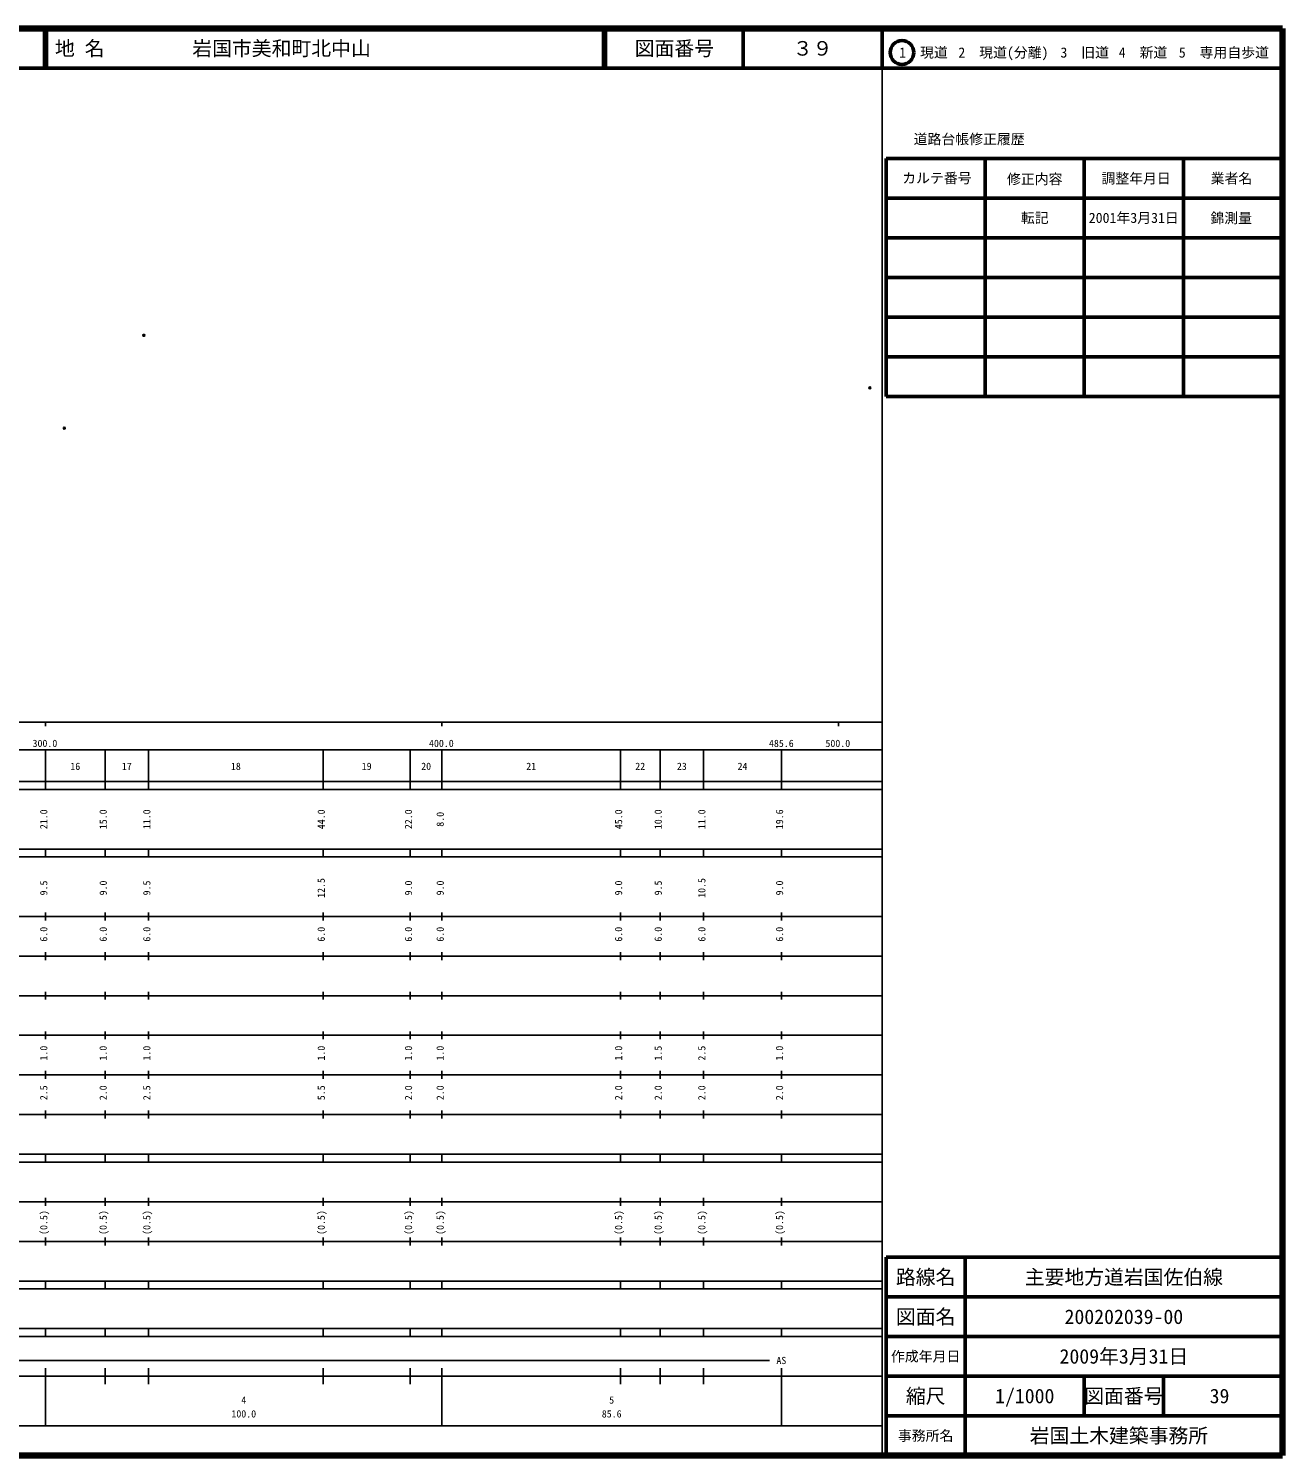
# Model space of a CAD drawing. Units: millimetres on the paper. Extents: x 40 to 680, y 20 to 380.
# Drawn here: x 363.7 to 680, y 20 to 380 of the extents above; entities that cross this region are included whole.
import ezdxf
from ezdxf.enums import TextEntityAlignment as Align

# ---------------------------------------------------------------- set-up
doc = ezdxf.new("R2010")
doc.units = ezdxf.units.MM
doc.header["$PDMODE"] = 32
doc.header["$PDSIZE"] = 0.5
doc.layers.add('M-OTRS', color=6, linetype='Continuous')
doc.layers.add('M-TTL-TXT', color=7, linetype='Continuous')
for name, color, linetype, lineweight in [('M-TTL', 2, 'Continuous', 140), ('M-TTL-BAND', 7, 'Continuous', 25), ('M-TTL-FRAM', 2, 'Continuous', 50), ('M-TTL-LINE', 7, 'Continuous', 50)]:
    doc.layers.add(name, color=color, linetype=linetype, lineweight=lineweight)
doc.styles.add('ＭＳ ゴシック', font='')
doc.styles.get('ＭＳ ゴシック').set_extended_font_data('MS Gothic')

msp = doc.modelspace()

# ---------------------------------------------------------------- linework, layer by layer
at = {"layer": 'M-OTRS'}
for p in [(392.786, 302.6), (575.934, 289.336), (372.738, 279.144)]:
    msp.add_point(p, dxfattribs=at)
at = {"layer": 'M-TTL'}
for p, q in [((680, 380), (40, 380)), ((680, 20), (680, 380)), ((40, 20), (680, 20))]:
    msp.add_line(p, q, dxfattribs=at)
at = {"layer": 'M-TTL-BAND'}
for p, q in [((579, 20), (579, 370)), ((40, 205), (579, 205)), ((368, 205), (368, 204)), ((468, 205), (468, 204)), ((568, 205), (568, 204)), ((68, 198), (579, 198)), ((368, 188), (368, 198)), ((383, 188), (383, 198)), ((394, 188), (394, 198)), ((438, 188), (438, 198)), ((460, 188), (460, 198)), ((468, 188), (468, 198)), ((513, 188), (513, 198)), ((523, 188), (523, 198)), ((534, 188), (534, 198)), ((553.6, 188), (553.6, 198)), ((40, 190), (579, 190)), ((40, 188), (579, 188)), ((40, 173), (579, 173)), ((368, 171), (368, 173)), ((383, 171), (383, 173)), ((394, 171), (394, 173)), ((438, 171), (438, 173)), ((460, 171), (460, 173)), ((468, 171), (468, 173)), ((513, 171), (513, 173)), ((523, 171), (523, 173)), ((534, 171), (534, 173)), ((553.6, 171), (553.6, 173)), ((40, 171), (579, 171)), ((40, 156), (579, 156)), ((368, 155), (368, 157)), ((383, 155), (383, 157)), ((394, 155), (394, 157)), ((438, 155), (438, 157)), ((460, 155), (460, 157)), ((468, 155), (468, 157)), ((513, 155), (513, 157)), ((523, 155), (523, 157)), ((534, 155), (534, 157)), ((553.6, 155), (553.6, 157)), ((46, 146), (579, 146)), ((368, 145), (368, 147)), ((383, 145), (383, 147)), ((394, 145), (394, 147)), ((438, 145), (438, 147)), ((460, 145), (460, 147)), ((468, 145), (468, 147)), ((513, 145), (513, 147)), ((523, 145), (523, 147)), ((534, 145), (534, 147)), ((553.6, 145), (553.6, 147)), ((368, 135), (368, 137)), ((383, 135), (383, 137)), ((394, 135), (394, 137)), ((438, 135), (438, 137)), ((460, 135), (460, 137)), ((468, 135), (468, 137)), ((513, 135), (513, 137)), ((523, 135), (523, 137)), ((534, 135), (534, 137)), ((553.6, 135), (553.6, 137)), ((52, 136), (579, 136)), ((46, 126), (579, 126)), ((368, 125), (368, 127)), ((383, 125), (383, 127)), ((394, 125), (394, 127)), ((438, 125), (438, 127)), ((460, 125), (460, 127)), ((468, 125), (468, 127)), ((513, 125), (513, 127)), ((523, 125), (523, 127)), ((534, 125), (534, 127)), ((553.6, 125), (553.6, 127)), ((52, 116), (579, 116)), ((368, 115), (368, 117)), ((383, 115), (383, 117)), ((394, 115), (394, 117)), ((438, 115), (438, 117)), ((460, 115), (460, 117)), ((468, 115), (468, 117)), ((513, 115), (513, 117)), ((523, 115), (523, 117)), ((534, 115), (534, 117)), ((553.6, 115), (553.6, 117)), ((46, 106), (579, 106)), ((368, 105), (368, 107)), ((383, 105), (383, 107)), ((394, 105), (394, 107)), ((438, 105), (438, 107)), ((460, 105), (460, 107)), ((468, 105), (468, 107)), ((513, 105), (513, 107)), ((523, 105), (523, 107)), ((534, 105), (534, 107)), ((553.6, 105), (553.6, 107)), ((40, 96), (579, 96)), ((40, 94), (579, 94)), ((368, 94), (368, 96)), ((383, 94), (383, 96)), ((394, 94), (394, 96)), ((438, 94), (438, 96)), ((460, 94), (460, 96)), ((468, 94), (468, 96)), ((513, 94), (513, 96)), ((523, 94), (523, 96)), ((534, 94), (534, 96)), ((553.6, 94), (553.6, 96)), ((49, 84), (579, 84)), ((368, 83), (368, 85)), ((383, 83), (383, 85)), ((394, 83), (394, 85)), ((438, 83), (438, 85)), ((460, 83), (460, 85)), ((468, 83), (468, 85)), ((513, 83), (513, 85)), ((523, 83), (523, 85)), ((534, 83), (534, 85)), ((553.6, 83), (553.6, 85)), ((40, 74), (579, 74)), ((368, 73), (368, 75)), ((383, 73), (383, 75)), ((394, 73), (394, 75)), ((438, 73), (438, 75)), ((460, 73), (460, 75)), ((468, 73), (468, 75)), ((513, 73), (513, 75)), ((523, 73), (523, 75)), ((534, 73), (534, 75)), ((553.6, 73), (553.6, 75)), ((40, 64), (579, 64)), ((40, 62), (579, 62)), ((368, 62), (368, 64)), ((383, 62), (383, 64)), ((394, 62), (394, 64)), ((438, 62), (438, 64)), ((460, 62), (460, 64)), ((468, 62), (468, 64)), ((513, 62), (513, 64)), ((523, 62), (523, 64)), ((534, 62), (534, 64)), ((553.6, 62), (553.6, 64)), ((40, 52), (579, 52)), ((368, 50), (368, 52)), ((383, 50), (383, 52)), ((394, 50), (394, 52)), ((438, 50), (438, 52)), ((460, 50), (460, 52)), ((468, 50), (468, 52)), ((513, 50), (513, 52)), ((523, 50), (523, 52)), ((534, 50), (534, 52)), ((553.6, 50), (553.6, 52)), ((40, 50), (579, 50)), ((71, 44), (550.6, 44)), ((40, 40), (579, 40)), ((368, 27.5), (368, 42)), ((383, 38), (383, 42)), ((394, 38), (394, 42)), ((438, 38), (438, 42)), ((460, 38), (460, 42)), ((468, 27.5), (468, 42)), ((513, 38), (513, 42)), ((523, 38), (523, 42)), ((534, 38), (534, 42)), ((553.6, 27.5), (553.6, 42)), ((68, 27.5), (579, 27.5))]:
    msp.add_line(p, q, dxfattribs=at)
at = {"layer": 'M-TTL-FRAM'}
for p, q in [((580, 347.197), (580, 287.197)), ((580, 347.197), (680, 347.197)), ((580, 287.197), (680, 287.197)), ((680, 70), (580, 70)), ((580, 70), (580, 20))]:
    msp.add_line(p, q, dxfattribs=at)
at = {"layer": 'M-TTL-LINE'}
for p, q in [((367.75, 380), (367.75, 370)), ((368.25, 380), (368.25, 370)), ((508.747, 380), (508.747, 370)), ((509.247, 380), (509.247, 370)), ((543.997, 380), (543.997, 370)), ((579, 380), (579, 370)), ((40, 370), (680, 370)), ((605, 347.197), (605, 287.197)), ((630, 347.197), (630, 287.197)), ((655, 347.197), (655, 287.197)), ((580, 337.197), (680, 337.197)), ((580, 327.197), (680, 327.197)), ((580, 317.197), (680, 317.197)), ((580, 307.197), (680, 307.197)), ((580, 297.197), (680, 297.197)), ((600, 70), (600, 20)), ((680, 60), (580, 60)), ((680, 50), (580, 50)), ((680, 40), (580, 40)), ((630, 40), (630, 30)), ((650, 40), (650, 30)), ((680, 30), (580, 30))]:
    msp.add_line(p, q, dxfattribs=at)
msp.add_circle((584.031, 373.958), 3, dxfattribs=at)

# ---------------------------------------------------------------- texts
at = {"layer": 'M-TTL-BAND', "style": 'ＭＳ ゴシック'}
for s, p in [('300.0', (367.844, 198.195)), ('400.0', (467.844, 198.195)), ('485.6', (553.6, 198.195)), ('500.0', (567.844, 198.195)), ('16', (375.5, 192.405)), ('17', (388.5, 192.405)), ('18', (416, 192.405)), ('19', (449, 192.405)), ('20', (464, 192.405)), ('21', (490.5, 192.405)), ('22', (518, 192.405)), ('23', (528.5, 192.405)), ('24', (543.8, 192.405)), ('AS', (553.6, 42.5)), ('4', (418, 32.523)), ('5', (510.8, 32.523)), ('100.0', (418, 29.033)), ('85.6', (510.8, 29.033))]:
    msp.add_text(s, height=1.833, dxfattribs=at).set_placement(p, align=Align.BOTTOM_CENTER)
for s, p in [('21.0', (369, 180.5)), ('15.0', (384, 180.5)), ('11.0', (395, 180.5)), ('44.0', (439, 180.5)), ('22.0', (461, 180.5)), ('8.0', (469, 180.5)), ('45.0', (514, 180.5)), ('10.0', (524, 180.5)), ('11.0', (535, 180.5)), ('19.6', (554.6, 180.5)), ('9.5', (369, 163.174)), ('9.0', (384, 163.174)), ('9.5', (395, 163.174)), ('12.5', (439, 163.174)), ('9.0', (461, 163.174)), ('9.0', (469, 163.174)), ('9.0', (514, 163.174)), ('9.5', (524, 163.174)), ('10.5', (535, 163.174)), ('9.0', (554.6, 163.174)), ('6.0', (369, 151.5)), ('6.0', (384, 151.5)), ('6.0', (395, 151.5)), ('6.0', (439, 151.5)), ('6.0', (461, 151.5)), ('6.0', (469, 151.5)), ('6.0', (514, 151.5)), ('6.0', (524, 151.5)), ('6.0', (535, 151.5)), ('6.0', (554.6, 151.5)), ('1.0', (369, 121.5)), ('1.0', (384, 121.5)), ('1.0', (395, 121.5)), ('1.0', (439, 121.5)), ('1.0', (461, 121.5)), ('1.0', (469, 121.5)), ('1.0', (514, 121.5)), ('1.5', (524, 121.5)), ('2.5', (535, 121.5)), ('1.0', (554.6, 121.5)), ('2.5', (369, 111.5)), ('2.0', (384, 111.5)), ('2.5', (395, 111.5)), ('5.5', (439, 111.5)), ('2.0', (461, 111.5)), ('2.0', (469, 111.5)), ('2.0', (514, 111.5)), ('2.0', (524, 111.5)), ('2.0', (535, 111.5)), ('2.0', (554.6, 111.5)), ('(0.5)', (369, 78.764)), ('(0.5)', (384, 78.764)), ('(0.5)', (395, 78.764)), ('(0.5)', (439, 78.764)), ('(0.5)', (461, 78.764)), ('(0.5)', (469, 78.764)), ('(0.5)', (514, 78.764)), ('(0.5)', (524, 78.764)), ('(0.5)', (535, 78.764)), ('(0.5)', (554.6, 78.764))]:
    msp.add_text(s, height=1.833, rotation=90, dxfattribs=at).set_placement(p, align=Align.BOTTOM_CENTER)
at = {"layer": 'M-TTL-TXT', "style": 'ＭＳ ゴシック'}
for s, p in [('地 名', (370.38, 375)), ('岩国市美和町北中山', (405.024, 375))]:
    msp.add_text(s, height=3.666, dxfattribs=at).set_placement(p, align=Align.MIDDLE_LEFT)
for s, height, p in [('図面番号', 3.666, (526.622, 375)), ('３９', 3.666, (561.497, 375)), ('1\u3000現道', 2.566, (589.448, 373.958)), ('2\u3000現道(分離)', 2.566, (609.619, 373.958)), ('3\u3000旧道', 2.566, (630.121, 373.958)), ('4\u3000新道', 2.566, (644.824, 373.958)), ('5\u3000専用自歩道', 2.566, (665.228, 373.958)), ('道路台帳修正履歴', 2.566, (600.968, 352.113)), ('カルテ番号', 2.566, (592.839, 342.277)), ('修正内容', 2.566, (617.509, 342.023)), ('調整年月日', 2.566, (643.089, 342.197)), ('業者名', 2.566, (667.134, 342.197)), ('転記', 2.566, (617.5, 332.245)), ('2001年3月31日', 2.566, (642.5, 332.245)), ('錦測量', 2.566, (667.077, 332.189)), ('路線名', 3.666, (590, 65)), ('路線名', 3.666, (590, 65)), ('主要地方道岩国佐伯線', 3.666, (640, 65)), ('図面名', 3.666, (590, 55)), ('図面名', 3.666, (590, 55)), ('200202039-00', 3.666, (640, 55)), ('2009年3月31日', 3.666, (640, 45)), ('作成年月日', 2.566, (590, 45)), ('作成年月日', 2.566, (590, 45)), ('縮尺', 3.666, (590, 35)), ('縮尺', 3.666, (590, 35)), ('1/1000', 3.666, (615, 35)), ('図面番号', 3.666, (640, 35)), ('図面番号', 3.666, (640, 35)), ('39', 3.666, (664.125, 35)), ('事務所名', 2.566, (590, 25)), ('事務所名', 2.566, (590, 25)), ('岩国土木建築事務所 ', 3.666, (640, 25))]:
    msp.add_text(s, height=height, dxfattribs=at).set_placement(p, align=Align.MIDDLE_CENTER)

doc.saveas('drawing.dxf')
